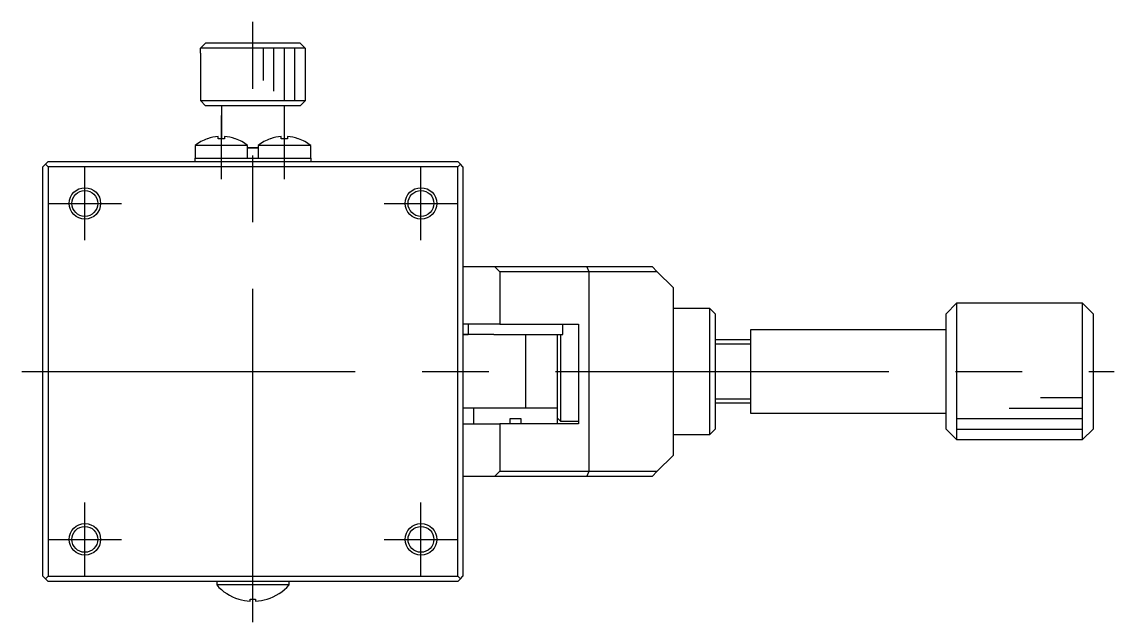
# Model space of a CAD drawing. Extents: x -105 to 292, y -103 to 103.
# Drawn here: x -22 to 82, y 45.4 to 102.6 of the extents above; entities that cross this region are included whole.
import ezdxf

# ---------------------------------------------------------------- set-up
doc = ezdxf.new("R2010")
doc.units = 0
doc.linetypes.add('CENTER', pattern=[50.8, 31.75, -6.35, 6.35, -6.35])
doc.layers.get('0').update_dxf_attribs({"linetype": 'CONTINUOUS'})
doc.layers.add('CENTER', color=1, linetype='CENTER')

msp = doc.modelspace()

# ---------------------------------------------------------------- linework, layer by layer
at = {"color": 7, "linetype": 'CONTINUOUS'}
for p, q in [((-4.98, 100.09), (-4.48, 100.59)), ((4.98, 100.09), (-4.98, 100.09)), ((-4.98, 99.59), (-4.98, 100.09)), ((-4.48, 100.59), (4.48, 100.59)), ((-4.48, 100.59), (4.48, 100.59)), ((1, 97), (1, 100.09)), ((2, 96), (2, 100.09)), ((3, 95.09), (3, 100.09)), ((4, 95.09), (4, 100.09)), ((4.48, 100.59), (4.98, 100.09)), ((4.98, 100.09), (4.98, 99.59)), ((-5, 99.59), (-5, 95.09)), ((-5, 99.59), (-4.98, 99.59)), ((-5, 99.59), (-4.98, 99.59)), ((4.98, 99.59), (5, 99.59)), ((4.98, 99.59), (5, 99.59)), ((5, 95.09), (5, 99.59)), ((-5, 95.09), (5, 95.09)), ((-5, 95.09), (-4.5, 94.59)), ((4.5, 94.59), (5, 95.09)), ((4.5, 94.59), (-4.5, 94.59)), ((-3, 94.59), (-3, 91.45)), ((3, 91.45), (3, 94.59)), ((-3.3, 91.45), (-3.3, 91.67)), ((-2.7, 91.67), (-2.7, 91.45)), ((2.7, 91.45), (2.7, 91.67)), ((3.3, 91.67), (3.3, 91.45)), ((-0.5, 90.81), (-5.5, 90.81)), ((-5.5, 90.81), (-5.5, 89.59)), ((-4.32, 91.45), (-4.35, 91.45)), ((-4.32, 91.45), (-4.35, 91.45)), ((-2.7, 91.45), (-3.3, 91.45)), ((-1.65, 91.45), (-1.68, 91.45)), ((-1.65, 91.45), (-1.68, 91.45)), ((-0.5, 89.59), (-0.5, 90.81)), ((0.5, 90.59), (-0.5, 90.59)), ((-0.5, 90.59), (0.5, 90.59)), ((5.5, 90.81), (0.5, 90.81)), ((0.5, 90.81), (0.5, 89.59)), ((1.68, 91.45), (1.65, 91.45)), ((1.68, 91.45), (1.65, 91.45)), ((3.3, 91.45), (2.7, 91.45)), ((4.35, 91.45), (4.32, 91.45)), ((4.35, 91.45), (4.32, 91.45)), ((5.5, 89.59), (5.5, 90.81)), ((-5.5, 89.59), (-2.5, 89.59)), ((-5.5, 89.29), (-5.5, 89.59)), ((-2.5, 89.59), (2.5, 89.59)), ((2.5, 89.59), (5.5, 89.59)), ((5.5, 89.59), (5.5, 89.29)), ((-19.75, 89.04), (-20, 88.79)), ((-20, 49.79), (-20, 88.79)), ((-19.5, 89.29), (-19.75, 89.04)), ((-19.5, 88.79), (-19.75, 89.04)), ((-19.5, 89.29), (-2.5, 89.29)), ((-19.5, 88.79), (-19.5, 49.79)), ((19.5, 88.79), (-19.5, 88.79)), ((-2.5, 89.29), (2.5, 89.29)), ((-2.5, 89.29), (2.5, 89.29)), ((2.5, 89.29), (19.5, 89.29)), ((19.75, 89.04), (19.5, 89.29)), ((19.5, 88.79), (19.75, 89.04)), ((19.5, 49.79), (19.5, 88.79)), ((20, 88.79), (19.75, 89.04)), ((20, 88.79), (20, 49.79)), ((20, 79.29), (23, 79.29)), ((23, 79.29), (31.79, 79.29)), ((23, 79.29), (23.5, 78.79)), ((31.79, 79.29), (38, 79.29)), ((32, 78.79), (31.79, 79.29)), ((38.5, 78.79), (38, 79.29)), ((23.5, 78.79), (23.5, 73.79)), ((32, 78.79), (23.5, 78.79)), ((38.5, 78.79), (32, 78.79)), ((32, 59.79), (32, 78.79)), ((40, 77.29), (38.5, 78.79)), ((40, 77.29), (40, 61.29)), ((43.5, 75.29), (40, 75.29)), ((43.5, 63.29), (43.5, 75.29)), ((44, 74.79), (43.5, 75.29)), ((67, 75.79), (66, 74.79)), ((79, 75.79), (67, 75.79)), ((67, 75.79), (67, 69.29)), ((79, 62.79), (79, 75.79)), ((80, 74.79), (79, 75.79)), ((44, 74.79), (44, 63.79)), ((44, 74.79), (44, 72.29)), ((66, 69.29), (66, 74.79)), ((80, 74.79), (80, 63.79)), ((23.5, 73.79), (20, 73.79)), ((20.5, 73.79), (20.5, 72.79)), ((23.5, 73.79), (31, 73.79)), ((29.5, 72.79), (29.5, 73.79)), ((31, 73.79), (31, 64.29)), ((47.4, 73.29), (66, 73.29)), ((47.4, 65.29), (47.4, 73.29)), ((20, 72.79), (20.5, 72.79)), ((22.94, 72.79), (20, 72.79)), ((22.94, 72.79), (29.5, 72.79)), ((26, 65.79), (26, 72.79)), ((29, 65.79), (29, 72.79)), ((29.3, 72.79), (29.3, 64.54)), ((47.4, 72.29), (44, 72.29)), ((66, 63.79), (66, 69.29)), ((67, 69.29), (67, 62.79)), ((75, 66.79), (79, 66.79)), ((25, 65.79), (20, 65.79)), ((21, 65.79), (21, 64.29)), ((26, 65.79), (25, 65.79)), ((26, 65.79), (25, 65.79)), ((26.18, 65.79), (26, 65.79)), ((28.82, 65.79), (26.18, 65.79)), ((29, 65.79), (28.82, 65.79)), ((29, 64.29), (29, 65.79)), ((44, 66.29), (47.4, 66.29)), ((44, 66.29), (44, 63.79)), ((72, 65.79), (79, 65.79)), ((24.5, 64.29), (24.5, 64.79)), ((24.5, 64.79), (25.5, 64.79)), ((25.5, 64.79), (25.5, 64.29)), ((29, 64.84), (29.3, 64.54)), ((29.3, 64.54), (31, 64.54)), ((66, 65.29), (47.4, 65.29)), ((67, 64.79), (79, 64.79)), ((20, 64.29), (23.5, 64.29)), ((23.5, 64.29), (23.5, 59.79)), ((25.5, 64.29), (23.5, 64.29)), ((31, 64.29), (25.5, 64.29)), ((43.5, 63.29), (44, 63.79)), ((66, 63.79), (67, 62.79)), ((67, 63.79), (79, 63.79)), ((79, 62.79), (80, 63.79)), ((40, 63.29), (43.5, 63.29)), ((67, 62.88), (67.09, 62.79)), ((67, 62.79), (79, 62.79)), ((38.5, 59.79), (40, 61.29)), ((23, 59.29), (20, 59.29)), ((23.5, 59.79), (23, 59.29)), ((31.79, 59.29), (23, 59.29)), ((23.5, 59.79), (32, 59.79)), ((31.79, 59.29), (32, 59.79)), ((38, 59.29), (31.79, 59.29)), ((32, 59.79), (38.5, 59.79)), ((38, 59.29), (38.5, 59.79)), ((-20, 49.79), (-19.75, 49.54)), ((-19.5, 49.79), (-19.75, 49.54)), ((-19.75, 49.54), (-19.5, 49.29)), ((-19.5, 49.79), (19.5, 49.79)), ((19.5, 49.29), (-19.5, 49.29)), ((-3.45, 49.29), (-3.45, 48.95)), ((3.45, 48.95), (-3.45, 48.95)), ((3.45, 48.95), (3.45, 49.29)), ((19.75, 49.54), (19.5, 49.79)), ((19.5, 49.29), (19.75, 49.54)), ((19.75, 49.54), (20, 49.79)), ((-1.35, 47.59), (-1.35, 47.6)), ((-0.26, 47.4), (-0.26, 47.6)), ((-0.26, 47.6), (0.26, 47.6)), ((0.26, 47.6), (0.26, 47.4)), ((1.35, 47.6), (1.35, 47.59))]:
    msp.add_line(p, q, dxfattribs=at)
at = {"color": 3, "linetype": 'CONTINUOUS'}
for p, q in [((47.4, 71.89), (44, 71.89)), ((44, 66.69), (47.4, 66.69))]:
    msp.add_line(p, q, dxfattribs=at)
for centre in [(-16, 85.29), (16, 85.29), (-16, 53.29), (16, 53.29)]:
    msp.add_circle(centre, 1.5, dxfattribs=at)
at = {"color": 7, "linetype": 'CONTINUOUS'}
for centre in [(-16, 85.29), (16, 85.29), (-16, 53.29), (16, 53.29)]:
    msp.add_circle(centre, 1.23, dxfattribs=at)
for centre, radius, start, end in [((-3, 87.69), 3.99, 94.3134, 109.2682), ((-3, 87.69), 3.99, 70.7318, 85.6866), ((3, 87.69), 3.99, 94.3134, 109.2682), ((3, 87.69), 3.99, 70.7318, 85.6866), ((-3, 87.69), 4, 109.7246, 128.6822), ((-3, 87.69), 4, 51.3178, 70.2754), ((3, 87.69), 4, 109.7246, 128.6822), ((3, 87.69), 4, 51.3178, 70.2754), ((0, 51.99), 4.6, 221.4096, 252.92), ((0, 51.99), 4.6, 287.08, 318.5904), ((0, 51.99), 4.59, 252.9344, 266.7546), ((0, 51.99), 4.59, 273.2454, 287.0656)]:
    msp.add_arc(centre, radius, start, end, dxfattribs=at)
at = {"layer": 'CENTER', "color": 1, "linetype": 'CENTER'}
for p, q in [((0, 45.4), (0, 102.59)), ((-3, 87.59), (-3, 93.67)), ((3, 87.59), (3, 93.67)), ((-16, 81.79), (-16, 88.79)), ((16, 81.79), (16, 88.79)), ((-19.5, 85.29), (-12.5, 85.29)), ((12.5, 85.29), (19.5, 85.29)), ((-22, 69.29), (82, 69.29)), ((-16, 49.79), (-16, 56.79)), ((16, 49.79), (16, 56.79)), ((-19.5, 53.29), (-12.5, 53.29)), ((12.5, 53.29), (19.5, 53.29))]:
    msp.add_line(p, q, dxfattribs=at)

doc.saveas('drawing.dxf')
